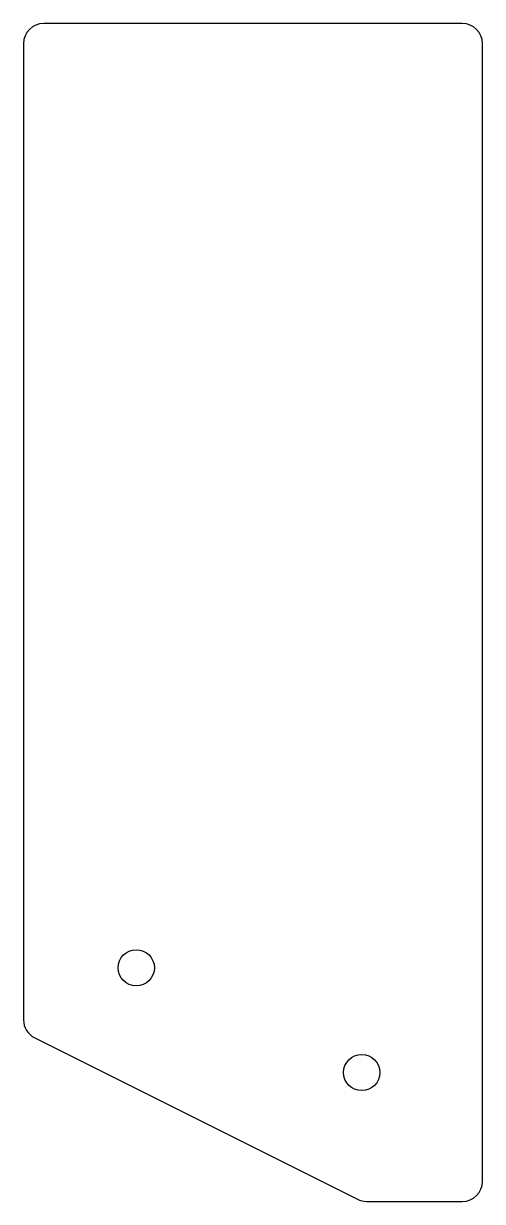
# Model space of a CAD drawing. Header units: millimetres. Extents: x 87 to 115.5, y -11 to 62.1.
import ezdxf

# ---------------------------------------------------------------- set-up
doc = ezdxf.new("R2010")
doc.units = ezdxf.units.MM

msp = doc.modelspace()

# ---------------------------------------------------------------- linework, layer by layer
for p, q in [((114.25, 62.125), (88.25, 62.125)), ((87, 60.875), (87, 0.298)), ((115.5, -9.725), (115.5, 60.875)), ((87.691, -0.82), (107.736, -10.843)), ((108.295, -10.975), (114.25, -10.975))]:
    msp.add_line(p, q)
for centre in [(94, 3.525), (108, -2.975)]:
    msp.add_circle(centre, 1.125)
for centre, start, end in [((88.25, 60.875), 90, 180), ((114.25, 60.875), 0, 90), ((88.25, 0.298), 180, 243.43495), ((114.25, -9.725), 270, 0), ((108.295, -9.725), 243.43495, 270)]:
    msp.add_arc(centre, 1.25, start, end)

doc.saveas('drawing.dxf')
